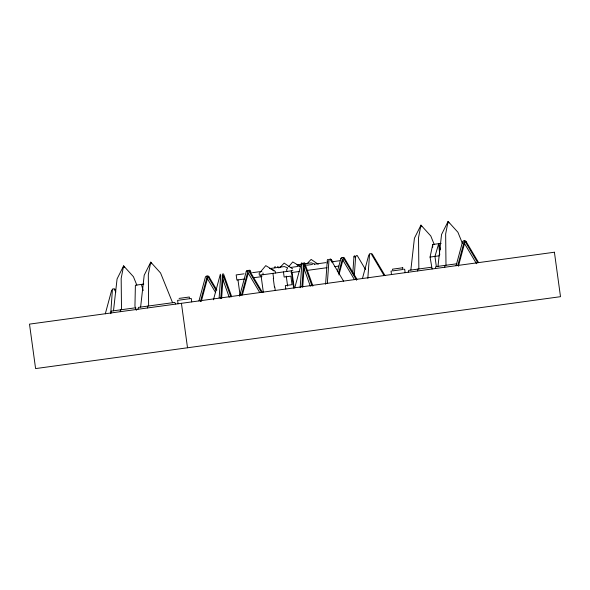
<?xml version="1.0" encoding="UTF-8"?>
<svg xmlns="http://www.w3.org/2000/svg" width="590" height="590" viewBox="0 0 590 590"><rect width="100%" height="100%" fill="white"/><g stroke="black" fill="none" stroke-linecap="round" stroke-linejoin="round"><path stroke-width="0.89" d="M300.155 287.728L301.844 264.032L301.431 263.088L294.771 287.809M432.691 247.232L432.75 244.496L441.15 243.345M110.714 313.541L112.461 288.975M120.294 311.668L120.426 309.853M147.426 307.951L147.552 306.136M219.133 297.921L220.756 275.139M220.763 298.599L222.452 274.903A1.726 0.767 82.2 0 1 223.005 273.834A1.726 0.767 82.2 0 1 223.831 274.719L231.523 296.224M221.611 298.393L223.241 275.537L230.956 297.109M301.91 286.585L303.533 263.796A1.726 0.767 82.2 0 1 304.093 262.727A1.726 0.767 82.2 0 1 304.912 263.612L312.914 285.98M302.692 287.286L304.322 264.431L312.036 286.002M325.592 284.24L327.28 260.544A1.726 0.767 82.2 0 1 328.423 259.866M327.347 283.097L328.969 260.315M352.783 273.295L353.948 256.893A1.726 0.767 82.2 0 1 355.217 256.436M354.28 275.803L355.645 256.665L356.39 255.684L357.171 255.455L365.564 269.608M367.836 278.318L369.583 253.752M417.646 270.935L417.779 269.121M444.779 267.218L444.912 265.404M113.494 310.805L117.071 278.952L123.612 265.861L133.436 276.71L136.865 285.199M140.619 307.088L144.196 275.235L150.745 262.144L160.569 272.993L172.575 302.707M410.847 270.065L414.423 238.22L420.965 225.129L430.789 235.978L434.218 244.467M437.979 266.356L441.556 234.503L448.098 221.412L457.921 232.261L462.383 243.301M432.109 268.974L430.066 257.063L432.75 244.496M105.308 313.799L111.702 290.081M110.64 313.659L111.326 311.1L135.825 307.744M137.994 309.086L138.458 307.383L174.736 302.412L175.643 303.931M198.963 300.966L205.35 277.248A1.726 1.541 82.2 0 1 208.115 276.872L208.963 276.754L216.855 290.059M200.43 301.549L206.832 277.787L207.68 277.676M201.279 301.438L207.437 278.554M213.447 299.801L220.343 274.195M239.577 296.246L246.2 271.651A1.726 1.541 82.2 0 1 248.965 271.275L249.813 271.157L262.344 292.286M241.517 295.074L247.682 272.197L259.77 292.574M242.365 294.963L248.287 272.956M327.258 263.088L327.738 261.333M337.296 271.865L340.843 258.685A1.726 1.541 82.2 0 1 343.616 258.309L344.457 258.191L356.987 279.321M338.535 273.31L342.333 259.231L354.42 279.608M338.903 274.955L343.173 259.113M362.43 278.576L368.816 254.858M408.221 272.071L408.686 270.368L431.371 267.255M435.354 268.354L435.811 266.651L456.69 263.789M456.085 265.743L462.472 242.025A1.726 1.541 82.2 0 1 465.237 241.649L466.085 241.531L478.615 262.661M457.788 265.448L463.954 242.564L464.795 242.453M458.4 266.215L464.559 243.331M440.56 249.791L438.717 243.677L434.948 256.392L436.357 266.651L437.972 266.429M247.166 271.238L247.638 270.729M288.871 266.533L292.743 261.938L299.845 266.186M279.712 267.786L284.144 263.111L292.655 268.915M306.682 264.091L311.122 259.416L318.209 264.254M342.016 258L343.579 257.343L344.457 258.191M206.788 276.327L208.078 275.906L208.963 276.754M463.91 241.104L465.2 240.683L466.085 241.531M247.97 270.53L248.928 270.308L249.813 271.157M143.79 284.078L135.39 285.228L134.948 306.195L136.349 310.362M246.2 271.651L247.04 271.54M301.844 264.032L303.533 263.796M340.843 258.685L341.691 258.575M353.948 256.893L355.645 256.665M269.527 268.598L284.373 266.562L287.691 267.853L286.607 269.741L286.843 271.452M296.954 264.844L301.32 264.246M304.359 263.826L311.35 262.867L314.669 264.158M244.068 273.826L236.177 274.911L236.878 280.044L244.592 278.981M252.542 272.669L261.812 271.4M290.28 267.499L298.171 266.415M306.653 265.257L312.435 264.46M314.529 264.18L325.938 262.616M332.694 261.687L339.781 260.714M292.891 270.626L259.364 275.22L259.128 273.509L265.773 265.633L275.242 271.304L275.478 273.008M253.25 277.794L261.96 276.607M290.981 272.632L299.543 271.459M306.962 270.441L326.985 267.698M334.626 266.651L338.815 266.075M430.066 257.063L439.004 255.839M179.087 298.407L189.302 297.013L189.538 298.717M178.726 300.199L177.605 300.354L178.069 303.776M179.323 300.118L191.256 298.481L191.728 301.903M391.738 271.024L391.03 271.12L391.502 274.542M403.98 269.342L404.681 269.247L405.153 272.669M301.431 263.088L302.862 263.361M247.431 270.515L247.011 270.544L247.431 271.201M297.869 265.389L299.882 266.296M270.891 269.092L272.772 269.896M272.905 269.991L273.878 270.943M465.237 241.649L477.767 262.779M463.954 242.564L476.514 263.737M384.96 275.486L372.43 254.364A1.726 1.541 82.2 0 0 370.129 253.951M371.589 254.474L384.12 275.604M343.616 258.309L356.611 280.221M332.974 262.307L331.58 259.954A1.726 1.541 82.2 0 0 329.08 259.77M330.496 259.106L343.557 281.128M330.739 260.072L332.133 262.417M277.706 266.341L278.642 267.912M248.965 271.275L261.495 292.404M208.115 276.872L216.006 290.169M206.832 277.787L215.667 292.684M114.467 289.697L115.861 292.043M448.916 223.042L448.098 221.412L445.656 233.942L445.988 265.257M421.784 226.759L420.965 225.129L418.524 237.659L418.856 268.974M151.556 263.774L150.745 262.144L148.304 274.675L148.628 305.989M124.431 267.491L123.612 265.861L121.171 278.392L121.503 309.706M303.555 267.255L310.347 286.239M251.119 272.786L250.499 271.061A1.726 0.767 82.2 0 0 249.305 270.5M222.784 279.225L229.267 297.345M141.364 284.417L143.208 290.523M292.072 272.477L294.189 287.92M291.276 270.847L293.628 288.016M286.253 276.135L287.618 286.076M283.451 271.916L284.151 277.049L290.877 276.127L292.05 284.675L285.324 285.597L285.796 289.019M272.919 273.362L273.62 278.487M274.793 287.042L275.257 290.464M273.281 278.539L274.453 287.087M262.948 272.986L263.184 274.697M260.972 274.999L263.324 292.168M237.969 279.889L240.078 295.332M181.425 303.312L187.517 347.776M438.717 243.677L439.734 254.865M112.808 289.395A1.726 1.541 82.2 0 1 115.308 289.579M274.49 267.779A1.726 0.767 82.2 0 1 275.486 266.916M402.727 267.772L392.52 269.173L392.748 270.884L402.963 269.483L402.727 267.772M554.408 252.225L29.5 324.124L35.592 368.588L560.5 296.681L554.408 252.225"/></g></svg>
